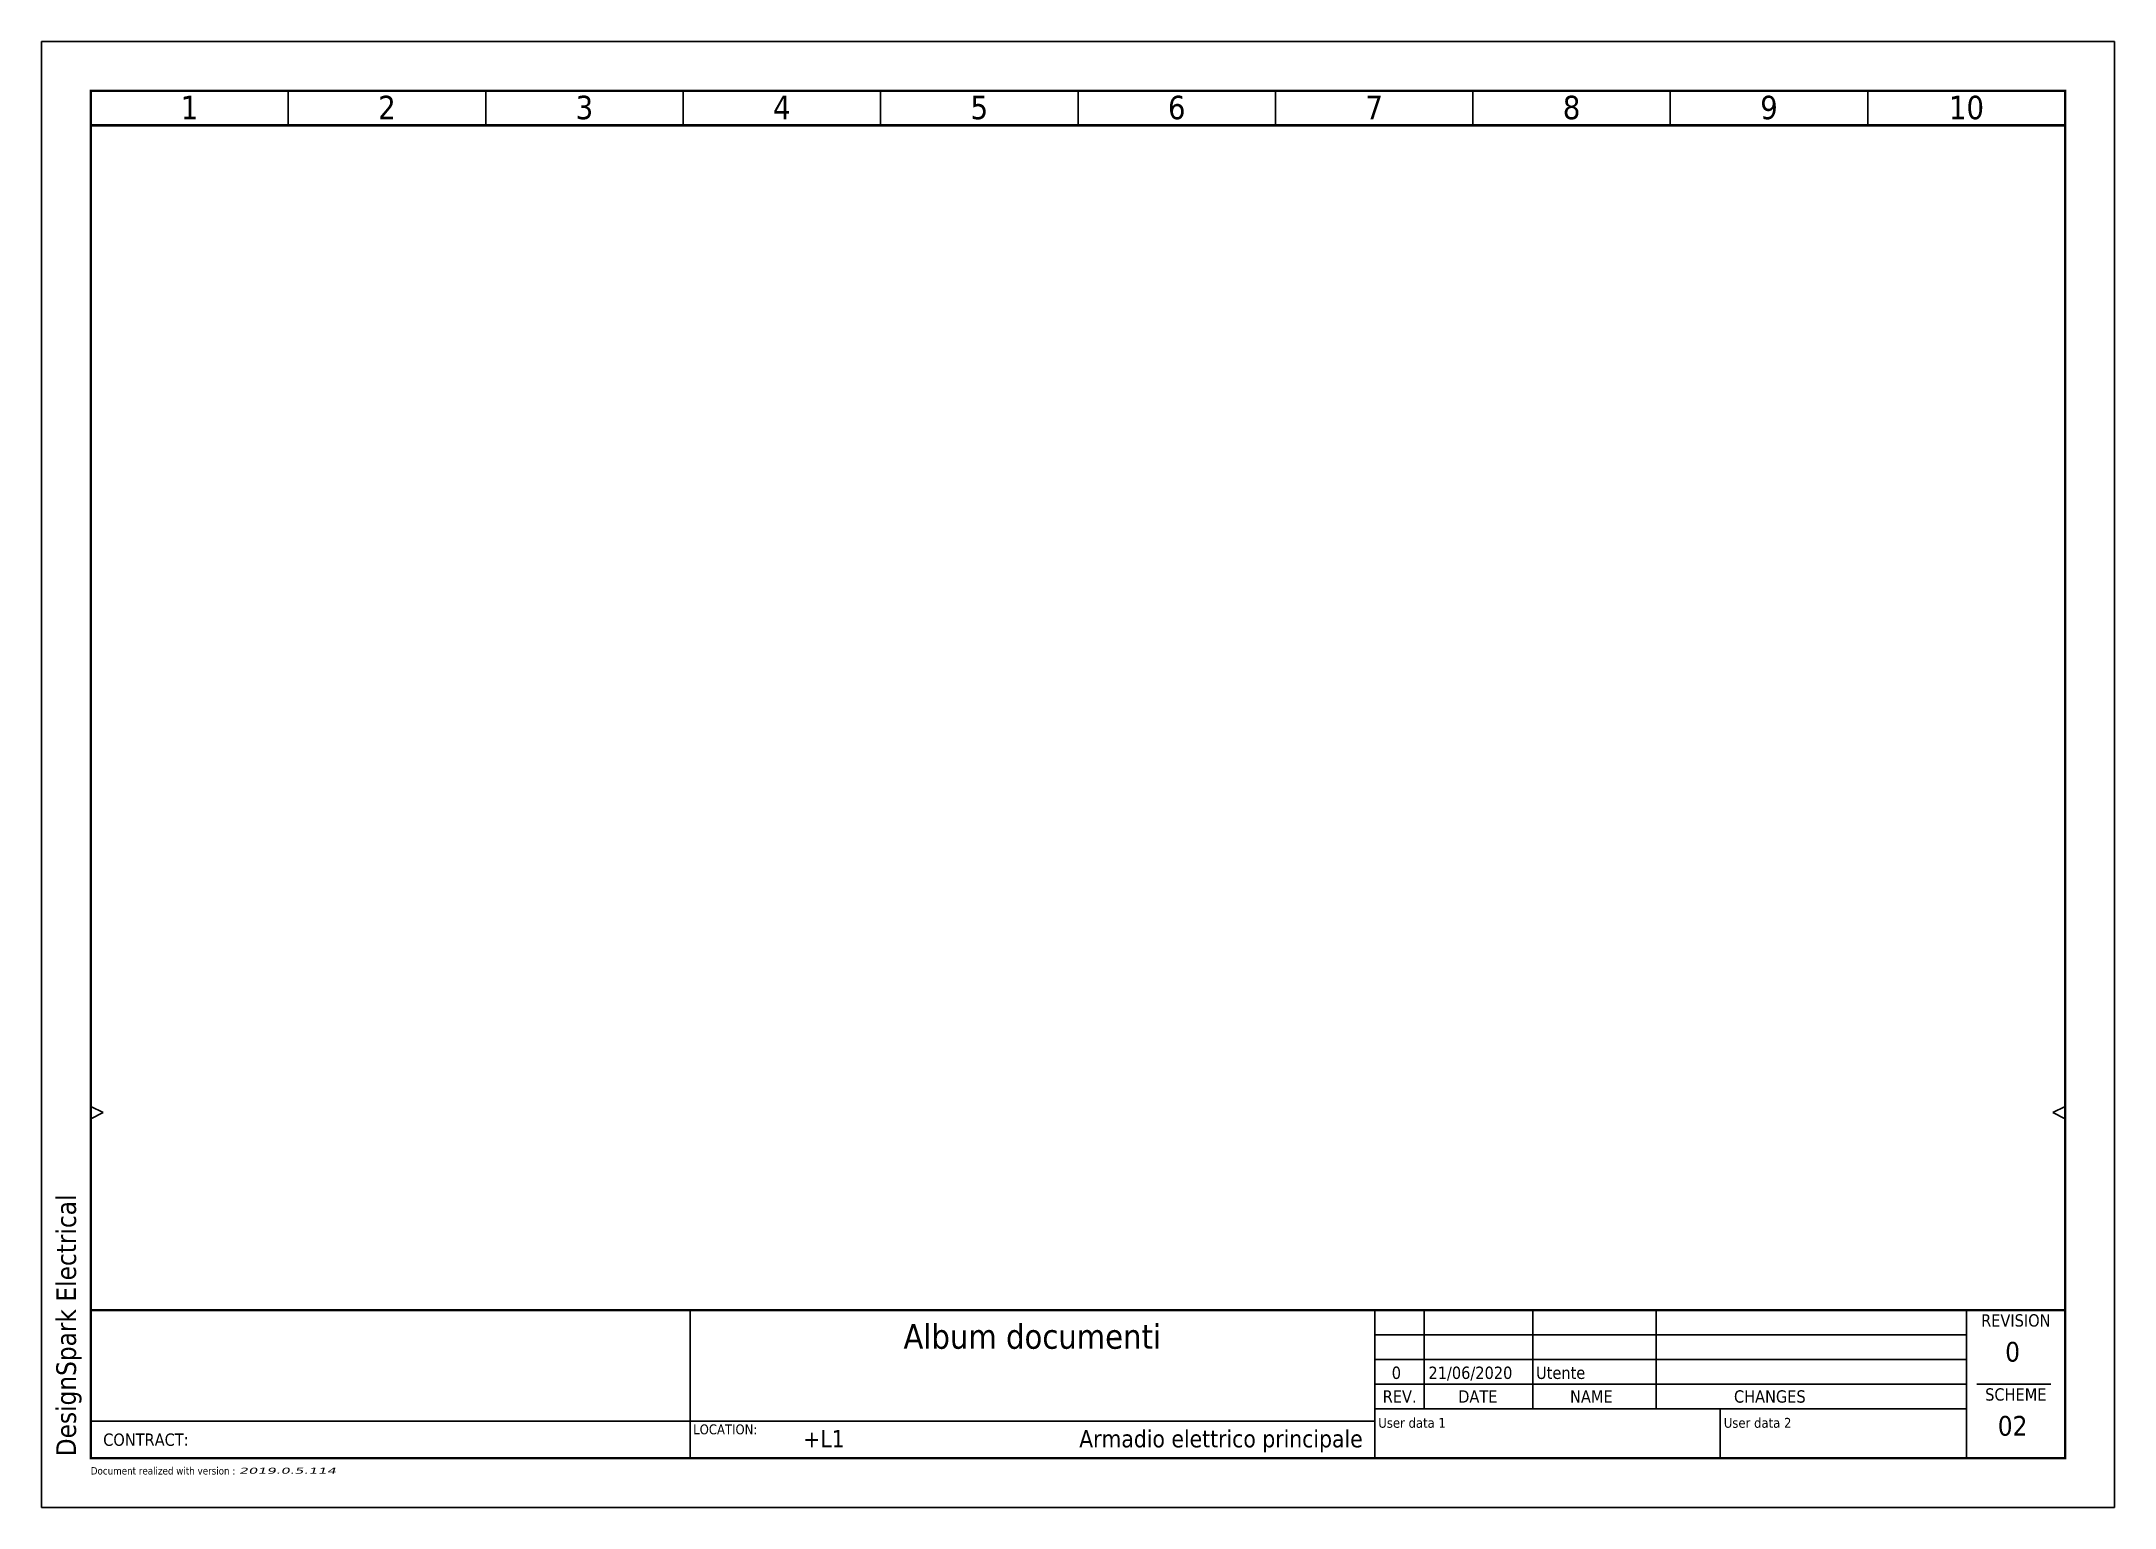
# Model space of a CAD drawing. Header units: millimetres. Extents: x 0 to 420, y 0 to 297.
import ezdxf
from ezdxf.enums import TextEntityAlignment as Align

# ---------------------------------------------------------------- set-up
doc = ezdxf.new("R2010")
doc.units = ezdxf.units.MM
doc.header["$LTSCALE"] = 10
doc.layers.add('DoNotPrint', color=7, linetype='Continuous', plot=False)
doc.layers.add('TITLEBLOCK', color=7, linetype='Continuous')
doc.styles.add('TAHOMA_STANDARD', font='')
doc.styles.get('TAHOMA_STANDARD').set_extended_font_data('Tahoma')

# ---------------------------------------------------------------- blocks, each defined once
blk = doc.blocks.new('TR_FDP_BASEA3CA_EN')
at = {"color": 7}
for p, q in [((50, 280), (50, 287)), ((90, 280), (90, 287)), ((130, 280), (130, 287)), ((170, 280), (170, 287)), ((210, 280), (210, 287)), ((250, 280), (250, 287)), ((290, 280), (290, 287)), ((330, 280), (330, 287)), ((370, 280), (370, 287)), ((10, 81.25), (12.5, 80)), ((12.5, 80), (10, 78.75)), ((410, 81.25), (407.5, 80)), ((407.5, 80), (410, 78.75)), ((131.41, 10), (131.41, 40)), ((270.16, 10), (270.16, 40)), ((280.16, 20), (280.16, 40)), ((302.16, 20), (302.16, 40)), ((327.16, 20), (327.16, 40)), ((390, 10), (390, 40)), ((270.16, 35), (390, 35)), ((270.16, 30), (390, 30)), ((270.16, 25), (390, 25)), ((392.11, 25), (407.11, 25)), ((270.16, 17.5), (10, 17.5)), ((270.16, 20), (390, 20)), ((340.08, 20), (340.08, 10))]:
    blk.add_line(p, q, dxfattribs=at)
at = {"color": 7, "const_width": 0.5}
blk.add_lwpolyline([(10, 287), (410, 287), (410, 10), (10, 10)], close=True, dxfattribs=at)
for points in [[(10, 280), (410, 280)], [(10, 40), (410, 40)]]:
    blk.add_lwpolyline(points, dxfattribs=at)
at = {"layer": 'DoNotPrint', "color": 7}
for p, q in [((420, 297), (0, 297)), ((0, 297), (0, 0)), ((420, 0), (420, 297)), ((0, 0), (420, 0))]:
    blk.add_line(p, q, dxfattribs=at)
at = {"color": 7, "style": 'TAHOMA_STANDARD'}
for s, p in [('REVISION', (400, 37.91)), ('CHANGES', (350.16, 22.5)), ('SCHEME', (400, 22.91))]:
    blk.add_text(s, height=2.5, dxfattribs=at).set_placement(p, align=Align.MIDDLE_CENTER)
for s, p in [('REV.', (275.16, 22.5)), ('DATE', (291, 22.5)), ('NAME', (314, 22.5))]:
    blk.add_text(s, height=2.5, dxfattribs=at).set_placement(p, align=Align.MIDDLE)
for s, height, p in [('LOCATION:', 2, (132.04, 15.84)), ('CONTRACT:', 2.5, (12.5, 13.75)), ('Document realized with version :', 1.5, (9.99, 7.44))]:
    blk.add_text(s, height=height, dxfattribs=at).set_placement(p, align=Align.MIDDLE_LEFT)
for tag, height, p in [('#COL', 4.75, (30, 281.25)), ('#COL', 4.75, (70, 281.25)), ('#COL', 4.75, (110, 281.25)), ('#COL', 4.75, (150, 281.25)), ('#COL', 4.75, (190, 281.25)), ('#COL', 4.75, (230, 281.25)), ('#COL', 4.75, (270, 281.25)), ('#COL', 4.75, (310, 281.25)), ('#COL', 4.75, (350, 281.25)), ('#COL', 4.75, (390, 281.25)), ('#PROJECT_DWG_OFFICE', 4, (76.27, 33.86)), ('#BUNDLE_TZ_0_L1', 5, (200.73, 32.17)), ('#PROJECT_DWG_OFFICE_ADDRESS_1', 3, (76.27, 28.22)), ('#PROJECT_DWG_OFFICE_ADDRESS_2', 3, (76.27, 24.16)), ('#FOLIO_TZ_1_L1', 4, (200.8, 24.51)), ('#PROJECT_DWG_OFFICE_ADDRESS_3', 3, (76.27, 19.93)), ('#FOLIO_TZ_2_L1', 4, (200.74, 18.8))]:
    blk.add_attdef(tag, text='', height=height, dxfattribs=at).set_placement(p, align=Align.CENTER)
blk.add_attdef('#APP_NAME', text='', height=4, rotation=90, dxfattribs=at).set_placement((5, 10.37), align=Align.MIDDLE_LEFT)
for tag, height, p in [('#REV_NO_-0', 2.5, (274.5, 37.3)), ('#REV_NO_-1', 2.5, (274.5, 32.4)), ('#REV_NO', 4, (399.35, 31.56)), ('#REV_NO_-2', 2.5, (274.5, 27.3)), ('#FOLIO_TAG', 4, (399.35, 16.56))]:
    blk.add_attdef(tag, text='', height=height, dxfattribs=at).set_placement(p, align=Align.MIDDLE_CENTER)
for tag, height, p in [('#REV_CREATED_ON_-0', 2.5, (281, 37.2)), ('#REV_CREATED_BY_-0', 2.5, (302.7, 37.3)), ('#REV_NO_-0_TZ_0_L1', 2.5, (327.9, 37.3)), ('#REV_CREATED_BY_-1', 2.5, (302.7, 32.4)), ('#REV_CREATED_ON_-1', 2.5, (281, 32.1)), ('#REV_NO_-1_TZ_0_L1', 2.5, (327.9, 32.1)), ('#REV_CREATED_ON_-2', 2.5, (281, 27.3)), ('#REV_CREATED_BY_-2', 2.5, (302.8, 27.3)), ('#REV_NO_-2_TZ_0_L1', 2.5, (327.9, 27.5)), ('#FOLIO_LOC_TAG', 3.5, (154.33, 13.94))]:
    blk.add_attdef(tag, text='', height=height, dxfattribs=at).set_placement(p, align=Align.MIDDLE_LEFT)
for tag, p, height in [('##BUNDLE_TX_0_EN', (270.84, 16.16), 2), ('##BUNDLE_TX_1_EN', (340.84, 16.16), 2), ('#BUNDLE_TX_0', (271.84, 12.16), 2.5), ('#BUNDLE_TX_1', (342.1, 12.16), 2.5)]:
    blk.add_attdef(tag, p, '', height=height, dxfattribs=at)
blk.add_attdef('#PROJECT_CONTRACT_NUM', text='', height=3.5, dxfattribs=at).set_placement((37.75, 11.3), align=Align.BOTTOM_LEFT)
blk.add_attdef('#FOLIO_LOC_TZ_0_L1', text='', height=3.5, dxfattribs=at).set_placement((267.68, 13.94), align=Align.MIDDLE_RIGHT)
at = {"color": 7, "style": 'TAHOMA_STANDARD', "oblique": 15, "width": 2.071003}
blk.add_attdef('#ELVER', text='', height=1.21, dxfattribs=at).set_placement((40, 7.46), align=Align.MIDDLE_LEFT)

msp = doc.modelspace()

# ---------------------------------------------------------------- block references
at = {"layer": 'TITLEBLOCK'}
ref = msp.add_blockref('TR_FDP_BASEA3CA_EN', (0, 0), dxfattribs=at)
ref.add_attrib('#COL', '1', dxfattribs={"layer": '0', "color": 7, "height": 4.75, "style": 'TAHOMA_STANDARD'}).set_placement((30, 281.25), align=Align.CENTER)
ref.add_attrib('#COL', '2', dxfattribs={"layer": '0', "color": 7, "height": 4.75, "style": 'TAHOMA_STANDARD'}).set_placement((70, 281.25), align=Align.CENTER)
ref.add_attrib('#COL', '3', dxfattribs={"layer": '0', "color": 7, "height": 4.75, "style": 'TAHOMA_STANDARD'}).set_placement((110, 281.25), align=Align.CENTER)
ref.add_attrib('#COL', '4', dxfattribs={"layer": '0', "color": 7, "height": 4.75, "style": 'TAHOMA_STANDARD'}).set_placement((150, 281.25), align=Align.CENTER)
ref.add_attrib('#COL', '5', dxfattribs={"layer": '0', "color": 7, "height": 4.75, "style": 'TAHOMA_STANDARD'}).set_placement((190, 281.25), align=Align.CENTER)
ref.add_attrib('#COL', '6', dxfattribs={"layer": '0', "color": 7, "height": 4.75, "style": 'TAHOMA_STANDARD'}).set_placement((230, 281.25), align=Align.CENTER)
ref.add_attrib('#COL', '7', dxfattribs={"layer": '0', "color": 7, "height": 4.75, "style": 'TAHOMA_STANDARD'}).set_placement((270, 281.25), align=Align.CENTER)
ref.add_attrib('#COL', '8', dxfattribs={"layer": '0', "color": 7, "height": 4.75, "style": 'TAHOMA_STANDARD'}).set_placement((310, 281.25), align=Align.CENTER)
ref.add_attrib('#COL', '9', dxfattribs={"layer": '0', "color": 7, "height": 4.75, "style": 'TAHOMA_STANDARD'}).set_placement((350, 281.25), align=Align.CENTER)
ref.add_attrib('#COL', '10', dxfattribs={"layer": '0', "color": 7, "height": 4.75, "style": 'TAHOMA_STANDARD'}).set_placement((390, 281.25), align=Align.CENTER)
ref.add_attrib('#FOLIO_TAG', '02', dxfattribs={"layer": '0', "color": 7, "height": 4, "style": 'TAHOMA_STANDARD'}).set_placement((399.35, 16.56), align=Align.MIDDLE_CENTER)
ref.add_attrib('#FOLIO_LOC_TAG', '+L1', dxfattribs={"layer": '0', "color": 7, "height": 3.5, "style": 'TAHOMA_STANDARD'}).set_placement((154.33, 13.94), align=Align.MIDDLE_LEFT)
ref.add_attrib('#FOLIO_LOC_TZ_0_L1', 'Armadio elettrico principale', dxfattribs={"layer": '0', "color": 7, "height": 3.5, "style": 'TAHOMA_STANDARD'}).set_placement((267.68, 13.94), align=Align.MIDDLE_RIGHT)
ref.add_attrib('#BUNDLE_TZ_0_L1', 'Album documenti', dxfattribs={"layer": '0', "color": 7, "height": 5, "style": 'TAHOMA_STANDARD'}).set_placement((200.73, 32.17), align=Align.CENTER)
ref.add_attrib('#REV_NO', '0', dxfattribs={"layer": '0', "color": 7, "height": 4, "style": 'TAHOMA_STANDARD'}).set_placement((399.35, 31.56), align=Align.MIDDLE_CENTER)
ref.add_attrib('#ELVER', '2019.0.5.114', dxfattribs={"layer": '0', "color": 7, "height": 1.2071, "style": 'TAHOMA_STANDARD', "oblique": 15, "width": 2.071003}).set_placement((40, 7.46), align=Align.MIDDLE_LEFT)
ref.add_attrib('##BUNDLE_TX_0_EN', 'User data 1', (270.84, 16.16), dxfattribs={"layer": '0', "color": 7, "height": 2, "style": 'TAHOMA_STANDARD'})
ref.add_attrib('##BUNDLE_TX_1_EN', 'User data 2', (340.84, 16.16), dxfattribs={"layer": '0', "color": 7, "height": 2, "style": 'TAHOMA_STANDARD'})
ref.add_attrib('#REV_NO_-2', '0', dxfattribs={"layer": '0', "color": 7, "height": 2.5, "style": 'TAHOMA_STANDARD'}).set_placement((274.5, 27.3), align=Align.MIDDLE_CENTER)
ref.add_attrib('#REV_CREATED_ON_-2', '21/06/2020', dxfattribs={"layer": '0', "color": 7, "height": 2.5, "style": 'TAHOMA_STANDARD'}).set_placement((281, 27.3), align=Align.MIDDLE_LEFT)
ref.add_attrib('#REV_CREATED_BY_-2', 'Utente', dxfattribs={"layer": '0', "color": 7, "height": 2.5, "style": 'TAHOMA_STANDARD'}).set_placement((302.8, 27.3), align=Align.MIDDLE_LEFT)
ref.add_attrib('#APP_NAME', 'DesignSpark Electrical', dxfattribs={"layer": '0', "color": 7, "height": 4, "rotation": 90, "style": 'TAHOMA_STANDARD'}).set_placement((5, 10.37), align=Align.MIDDLE_LEFT)

doc.saveas('drawing.dxf')
